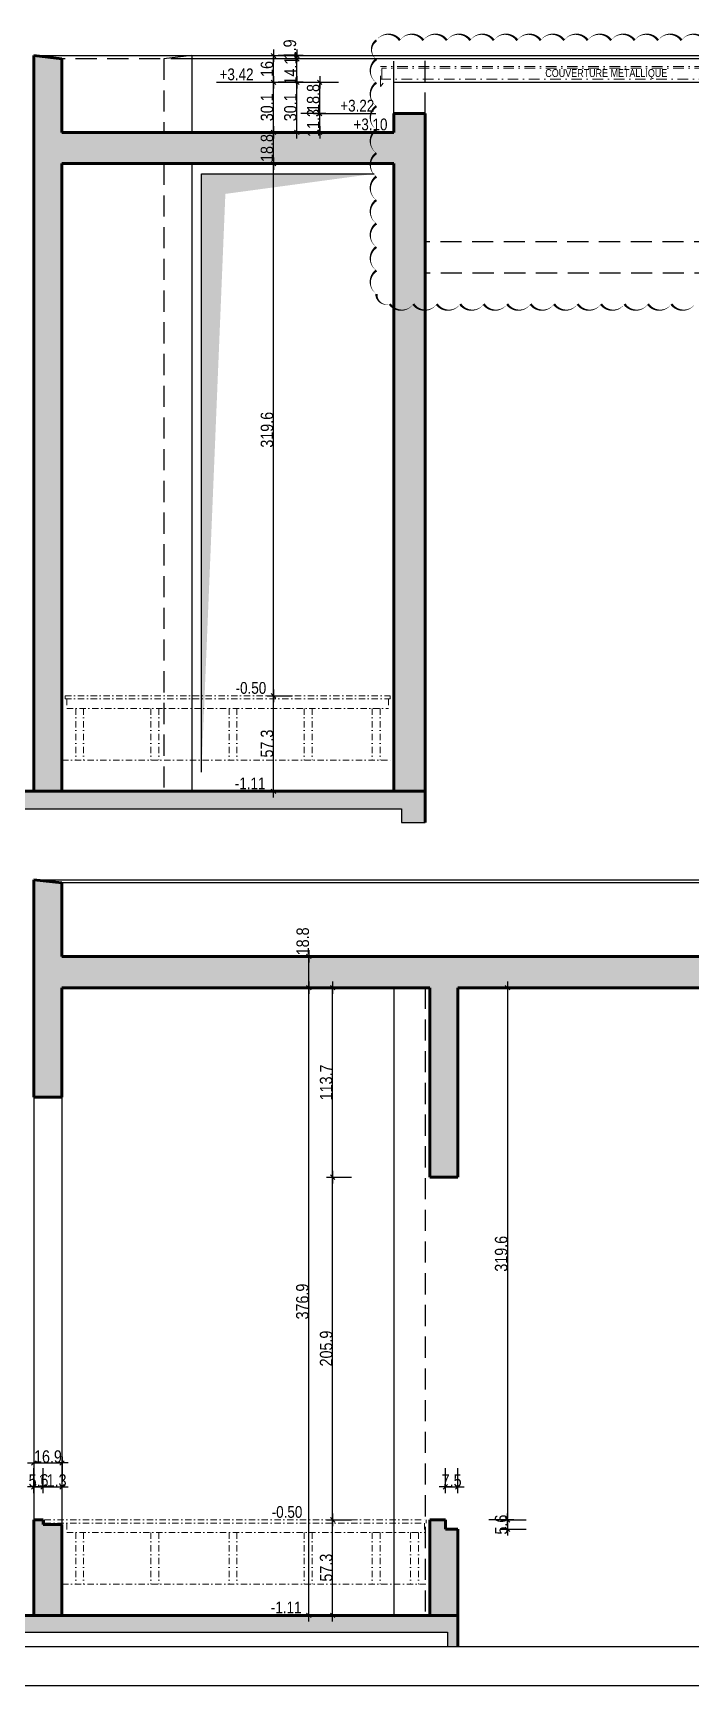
# Model space of a CAD drawing. Header units: millimetres. Extents: x 27344 to 33753, y -41751 to -37578.
# Drawn here: x 28507 to 29297, y -41751 to -39766 of the extents above; entities that cross this region are included whole.
import ezdxf

# ---------------------------------------------------------------- set-up
doc = ezdxf.new("R2010")
doc.units = ezdxf.units.MM
doc.linetypes.add('CACHEX2', pattern=[19.05, 12.7, -6.35])
doc.linetypes.add('TIRETPTX2', pattern=[50.8, 25.4, -12.7, 0, -12.7])
for name, color, linetype in [('01-Cad  2', 1, 'Continuous'), ('01_cote_gen', 4, 'Continuous'), ('01_linteaux', 2, 'Continuous'), ('01_murs_sup', 2, 'CACHEX2'), ('01_poch_BN', 9, 'Continuous'), ('01_texte', 230, 'Continuous'), ('AA_COTES', 2, 'Continuous')]:
    doc.layers.add(name, color=color, linetype=linetype)
doc.layers.add('01_murs_coup', color=5, linetype='Continuous', lineweight=60)
doc.layers.add('01_tram_axes', color=2, linetype='TIRETPTX2', lineweight=9)
doc.styles.add('ARIAL NA', font='ARIALN.TTF')
doc.styles.add('STYLE2', font='ARIALN.TTF')
doc.dimstyles.new('JB25', dxfattribs={"dimscale": 0.1, "dimtxt": 150, "dimasz": 15, "dimexe": 0.1, "dimexo": 0.1, "dimgap": 0.09, "dimtad": 1, "dimdec": 1, "dimlfac": 0.5, "dimdsep": 46, "dimtxsty": 'STYLE2', "dimblk1": 'BOND_G', "dimblk2": 'BOND_D', "dimsah": 1, "dimcen": 1.5, "dimdle": 0.01, "dimse1": 1, "dimse2": 1, "dimclrd": 4, "dimclre": 2, "dimclrt": 6, "dimazin": 2, "dimtfac": 2.333333, "dimtdec": 1, "dimtix": 1, "dimtmove": 2, "dimatfit": 3, "dimldrblk": 'BOND_G', "dimfxl": 1, "dimtolj": 1, "dimtzin": 0, "dimarcsym": 0})

# ---------------------------------------------------------------- blocks, each defined once
blk = doc.blocks.new('BOND_G')
at = {"layer": 'AA_COTES', "color": 0}
for p, q in [((0, -5), (0, 15)), ((5, 0), (-5, 0)), ((1.8, 1.8), (-1.8, -1.8))]:
    blk.add_line(p, q, dxfattribs=at)
blk = doc.blocks.new('BOND_D')
at = {"layer": 'AA_COTES', "color": 0}
for p, q in [((5, 0), (-5, 0)), ((-1.8, -1.8), (1.8, 1.8)), ((0, 5), (0, -15))]:
    blk.add_line(p, q, dxfattribs=at)
blk = doc.blocks.new('*D3561')
at = {"layer": '01_poch_BN', "color": 4, "lineweight": -2, "ltscale": 0.1, "transparency": 16777216}
for p, q in [((28506.1, -41512.1), (28504.6, -41512.1)), ((28507.6, -41512.1), (28518.8, -41512.1)), ((28520.3, -41512.1), (28521.8, -41512.1))]:
    blk.add_line(p, q, dxfattribs=at)
at = {"layer": 'Defpoints', "color": 0, "ltscale": 0.1, "transparency": 16777216}
for p in [(28518.8, -41512.1), (28507.6, -41525.5), (28518.8, -41525.5)]:
    blk.add_point(p, dxfattribs=at)
at = {"layer": '01_poch_BN', "color": 4, "lineweight": -2, "ltscale": 0.1, "transparency": 16777216, "xscale": 1.5, "yscale": 1.5, "zscale": 1.5}
blk.add_blockref('BOND_G', (28507.6, -41512.1), dxfattribs=at)
at = {"layer": '01_poch_BN', "color": 4, "lineweight": -2, "ltscale": 0.1, "transparency": 16777216, "xscale": 1.5, "yscale": 1.5, "zscale": 1.5, "rotation": 180}
blk.add_blockref('BOND_D', (28518.8, -41512.1), dxfattribs=at)
at = {"layer": '01_poch_BN', "color": 6, "ltscale": 0.1, "transparency": 16777216, "insert": (28513.2, -41504.5), "char_height": 15, "attachment_point": 5, "style": 'STYLE2'}
blk.add_mtext('\\A1;5.6', dxfattribs=at)
blk = doc.blocks.new('*D3562')
at = {"layer": '01_poch_BN', "color": 4, "lineweight": -2, "ltscale": 0.1, "transparency": 16777216}
for p, q in [((28517.3, -41512.1), (28515.8, -41512.1)), ((28518.8, -41512.1), (28541.4, -41512.1)), ((28542.9, -41512.1), (28544.4, -41512.1))]:
    blk.add_line(p, q, dxfattribs=at)
at = {"layer": 'Defpoints', "color": 0, "ltscale": 0.1, "transparency": 16777216}
for p in [(28541.4, -41512.1), (28518.8, -41525.5), (28541.4, -41525.5)]:
    blk.add_point(p, dxfattribs=at)
at = {"layer": '01_poch_BN', "color": 4, "lineweight": -2, "ltscale": 0.1, "transparency": 16777216, "xscale": 1.5, "yscale": 1.5, "zscale": 1.5}
blk.add_blockref('BOND_G', (28518.8, -41512.1), dxfattribs=at)
at = {"layer": '01_poch_BN', "color": 4, "lineweight": -2, "ltscale": 0.1, "transparency": 16777216, "xscale": 1.5, "yscale": 1.5, "zscale": 1.5, "rotation": 180}
blk.add_blockref('BOND_D', (28541.4, -41512.1), dxfattribs=at)
at = {"layer": '01_poch_BN', "color": 6, "ltscale": 0.1, "transparency": 16777216, "insert": (28530.1, -41504.5), "char_height": 15, "attachment_point": 5, "style": 'STYLE2'}
blk.add_mtext('\\A1;11.3', dxfattribs=at)
blk = doc.blocks.new('*D3563')
at = {"layer": '01_poch_BN', "color": 4, "lineweight": -2, "ltscale": 0.1, "transparency": 16777216}
blk.add_line((28509.1, -41483.4), (28539.9, -41483.4), dxfattribs=at)
at = {"layer": 'Defpoints', "color": 0, "ltscale": 0.1, "transparency": 16777216}
for p in [(28541.4, -41483.4), (28507.6, -41523.9), (28541.4, -41523.9)]:
    blk.add_point(p, dxfattribs=at)
at = {"layer": '01_poch_BN', "color": 4, "lineweight": -2, "ltscale": 0.1, "transparency": 16777216, "xscale": 1.5, "yscale": 1.5, "zscale": 1.5, "rotation": 180}
blk.add_blockref('BOND_G', (28507.6, -41483.4), dxfattribs=at)
at = {"layer": '01_poch_BN', "color": 4, "lineweight": -2, "ltscale": 0.1, "transparency": 16777216, "xscale": 1.5, "yscale": 1.5, "zscale": 1.5}
blk.add_blockref('BOND_D', (28541.4, -41483.4), dxfattribs=at)
at = {"layer": '01_poch_BN', "color": 6, "ltscale": 0.1, "transparency": 16777216, "insert": (28524.5, -41475.8), "char_height": 15, "attachment_point": 5, "style": 'STYLE2'}
blk.add_mtext('\\A1;16.9', dxfattribs=at)
blk = doc.blocks.new('*D3640')
at = {"layer": '01_cote_gen', "color": 4, "lineweight": -2, "ltscale": 0.1, "transparency": 16777216}
blk.add_line((28866.5, -41664.9), (28866.5, -41553.2), dxfattribs=at)
at = {"layer": 'Defpoints', "color": 0, "ltscale": 0.1, "transparency": 16777216}
for p in [(28866.5, -41551.7), (29002, -41551.7), (28882.9, -41666.4)]:
    blk.add_point(p, dxfattribs=at)
at = {"layer": '01_cote_gen', "color": 4, "lineweight": -2, "ltscale": 0.1, "transparency": 16777216, "xscale": 1.5, "yscale": 1.5, "zscale": 1.5}
for name, p, rotation in [('BOND_D', (28866.5, -41551.7), 90), ('BOND_G', (28866.5, -41666.4), 270)]:
    blk.add_blockref(name, p, dxfattribs=dict(at, rotation=rotation))
at = {"layer": '01_cote_gen', "color": 6, "ltscale": 0.1, "transparency": 16777216, "insert": (28858.8, -41609.1), "char_height": 15, "attachment_point": 5, "rotation": 90, "style": 'STYLE2'}
blk.add_mtext('\\A1;57.3', dxfattribs=at)
blk = doc.blocks.new('*D3641')
at = {"layer": '01_cote_gen', "color": 4, "lineweight": -2, "ltscale": 0.1, "transparency": 16777216}
blk.add_line((28866.5, -41550.2), (28866.5, -41141.5), dxfattribs=at)
at = {"layer": 'Defpoints', "color": 0, "ltscale": 0.1, "transparency": 16777216}
for p in [(28866.5, -41140), (29017, -41140), (28887.7, -41551.7)]:
    blk.add_point(p, dxfattribs=at)
at = {"layer": '01_cote_gen', "color": 4, "lineweight": -2, "ltscale": 0.1, "transparency": 16777216, "xscale": 1.5, "yscale": 1.5, "zscale": 1.5}
for name, p, rotation in [('BOND_D', (28866.5, -41140), 90), ('BOND_G', (28866.5, -41551.7), 270)]:
    blk.add_blockref(name, p, dxfattribs=dict(at, rotation=rotation))
at = {"layer": '01_cote_gen', "color": 6, "ltscale": 0.1, "transparency": 16777216, "insert": (28858.8, -41345.9), "char_height": 15, "attachment_point": 5, "rotation": 90, "style": 'STYLE2'}
blk.add_mtext('\\A1;205.9', dxfattribs=at)
blk = doc.blocks.new('*D3642')
at = {"layer": '01_cote_gen', "color": 4, "lineweight": -2, "ltscale": 0.1, "transparency": 16777216}
blk.add_line((28866.5, -41138.5), (28866.5, -40914), dxfattribs=at)
at = {"layer": 'Defpoints', "color": 0, "ltscale": 0.1, "transparency": 16777216}
for p in [(28866.5, -40912.5), (28887.7, -40912.5), (28887.7, -41140)]:
    blk.add_point(p, dxfattribs=at)
at = {"layer": '01_cote_gen', "color": 4, "lineweight": -2, "ltscale": 0.1, "transparency": 16777216, "xscale": 1.5, "yscale": 1.5, "zscale": 1.5}
for name, p, rotation in [('BOND_D', (28866.5, -40912.5), 90), ('BOND_G', (28866.5, -41140), 270)]:
    blk.add_blockref(name, p, dxfattribs=dict(at, rotation=rotation))
at = {"layer": '01_cote_gen', "color": 6, "ltscale": 0.1, "transparency": 16777216, "insert": (28858.8, -41026.3), "char_height": 15, "attachment_point": 5, "rotation": 90, "style": 'STYLE2'}
blk.add_mtext('\\A1;113.7', dxfattribs=at)
blk = doc.blocks.new('*D3643')
at = {"layer": '01_cote_gen', "color": 4, "lineweight": -2, "ltscale": 0.1, "transparency": 16777216}
blk.add_line((28837.9, -41664.9), (28837.9, -40914), dxfattribs=at)
at = {"layer": 'Defpoints', "color": 0, "ltscale": 0.1, "transparency": 16777216}
for p in [(28835.1, -40912.5), (28837.9, -40912.5), (28835.1, -41666.4)]:
    blk.add_point(p, dxfattribs=at)
at = {"layer": '01_cote_gen', "color": 4, "lineweight": -2, "ltscale": 0.1, "transparency": 16777216, "xscale": 1.5, "yscale": 1.5, "zscale": 1.5}
for name, p, rotation in [('BOND_D', (28837.9, -40912.5), 90), ('BOND_G', (28837.9, -41666.4), 270)]:
    blk.add_blockref(name, p, dxfattribs=dict(at, rotation=rotation))
at = {"layer": '01_cote_gen', "color": 6, "ltscale": 0.1, "transparency": 16777216, "insert": (28830.2, -41289.5), "char_height": 15, "attachment_point": 5, "rotation": 90, "style": 'STYLE2'}
blk.add_mtext('\\A1;376.9', dxfattribs=at)
blk = doc.blocks.new('*D3644')
at = {"layer": '01_cote_gen', "color": 4, "lineweight": -2, "ltscale": 0.1, "transparency": 16777216}
blk.add_line((28837.9, -40911), (28837.9, -40876.4), dxfattribs=at)
at = {"layer": 'Defpoints', "color": 0, "ltscale": 0.1, "transparency": 16777216}
for p in [(28837.9, -40874.9), (28911.5, -40874.9), (28911.5, -40912.5)]:
    blk.add_point(p, dxfattribs=at)
at = {"layer": '01_cote_gen', "color": 4, "lineweight": -2, "ltscale": 0.1, "transparency": 16777216, "xscale": 1.5, "yscale": 1.5, "zscale": 1.5}
for name, p, rotation in [('BOND_D', (28837.9, -40874.9), 90), ('BOND_G', (28837.9, -40912.5), 270)]:
    blk.add_blockref(name, p, dxfattribs=dict(at, rotation=rotation))
at = {"layer": '01_cote_gen', "color": 6, "ltscale": 0.1, "transparency": 16777216, "insert": (28830.7, -40856.9), "char_height": 15, "attachment_point": 5, "rotation": 90, "style": 'STYLE2'}
blk.add_mtext('\\A1;18.8', dxfattribs=at)
blk = doc.blocks.new('*D3645')
at = {"layer": '01_cote_gen', "color": 4, "lineweight": -2, "ltscale": 0.1, "transparency": 16777216}
for p, q in [((29076.7, -41550.2), (29076.7, -41548.7)), ((29076.7, -41551.7), (29076.7, -41563)), ((29076.7, -41564.5), (29076.7, -41566))]:
    blk.add_line(p, q, dxfattribs=at)
at = {"layer": 'Defpoints', "color": 0, "ltscale": 0.1, "transparency": 16777216}
for p in [(29002, -41551.7), (29009.5, -41563), (29076.7, -41563)]:
    blk.add_point(p, dxfattribs=at)
at = {"layer": '01_cote_gen', "color": 4, "lineweight": -2, "ltscale": 0.1, "transparency": 16777216, "xscale": 1.5, "yscale": 1.5, "zscale": 1.5}
for name, p, rotation in [('BOND_G', (29076.7, -41551.7), 270), ('BOND_D', (29076.7, -41563), 90)]:
    blk.add_blockref(name, p, dxfattribs=dict(at, rotation=rotation))
at = {"layer": '01_cote_gen', "color": 6, "ltscale": 0.1, "transparency": 16777216, "insert": (29069.1, -41557.4), "char_height": 15, "attachment_point": 5, "rotation": 90, "style": 'STYLE2'}
blk.add_mtext('\\A1;5.6', dxfattribs=at)
blk = doc.blocks.new('*D3646')
at = {"layer": '01_cote_gen', "color": 4, "lineweight": -2, "ltscale": 0.1, "transparency": 16777216}
for p, q in [((29000.5, -41512.1), (28999, -41512.1)), ((29002, -41512.1), (29017, -41512.1)), ((29018.5, -41512.1), (29020, -41512.1))]:
    blk.add_line(p, q, dxfattribs=at)
at = {"layer": 'Defpoints', "color": 0, "ltscale": 0.1, "transparency": 16777216}
for p in [(29017, -41512.1), (29002, -41551.7), (29017, -41563)]:
    blk.add_point(p, dxfattribs=at)
at = {"layer": '01_cote_gen', "color": 4, "lineweight": -2, "ltscale": 0.1, "transparency": 16777216, "xscale": 1.5, "yscale": 1.5, "zscale": 1.5}
blk.add_blockref('BOND_G', (29002, -41512.1), dxfattribs=at)
at = {"layer": '01_cote_gen', "color": 4, "lineweight": -2, "ltscale": 0.1, "transparency": 16777216, "xscale": 1.5, "yscale": 1.5, "zscale": 1.5, "rotation": 180}
blk.add_blockref('BOND_D', (29017, -41512.1), dxfattribs=at)
at = {"layer": '01_cote_gen', "color": 6, "ltscale": 0.1, "transparency": 16777216, "insert": (29009.5, -41504.5), "char_height": 15, "attachment_point": 5, "style": 'STYLE2'}
blk.add_mtext('\\A1;7.5', dxfattribs=at)
blk = doc.blocks.new('*D3647')
at = {"layer": '01_cote_gen', "color": 4, "lineweight": -2, "ltscale": 0.1, "transparency": 16777216}
blk.add_line((29076.7, -40914), (29076.7, -41550.2), dxfattribs=at)
at = {"layer": 'Defpoints', "color": 0, "ltscale": 0.1, "transparency": 16777216}
for p in [(29051.7, -40912.5), (29055.6, -41551.7), (29076.7, -41551.7)]:
    blk.add_point(p, dxfattribs=at)
at = {"layer": '01_cote_gen', "color": 4, "lineweight": -2, "ltscale": 0.1, "transparency": 16777216, "xscale": 1.5, "yscale": 1.5, "zscale": 1.5}
for name, p, rotation in [('BOND_G', (29076.7, -40912.5), 90), ('BOND_D', (29076.7, -41551.7), 270)]:
    blk.add_blockref(name, p, dxfattribs=dict(at, rotation=rotation))
at = {"layer": '01_cote_gen', "color": 6, "ltscale": 0.1, "transparency": 16777216, "insert": (29069.1, -41232.1), "char_height": 15, "attachment_point": 5, "rotation": 90, "style": 'STYLE2'}
blk.add_mtext('\\A1;319.6', dxfattribs=at)
blk = doc.blocks.new('*D3652')
at = {"layer": '01_cote_gen', "color": 4, "lineweight": -2, "ltscale": 0.1, "transparency": 16777216}
blk.add_line((28362.8, -40675.1), (28362.8, -39794.5), dxfattribs=at)
at = {"layer": 'Defpoints', "color": 0, "ltscale": 0.1, "transparency": 16777216}
for p in [(28362.8, -39793), (28411.9, -39793), (28507.6, -40676.6)]:
    blk.add_point(p, dxfattribs=at)
at = {"layer": '01_cote_gen', "color": 4, "lineweight": -2, "ltscale": 0.1, "transparency": 16777216, "xscale": 1.5, "yscale": 1.5, "zscale": 1.5}
for name, p, rotation in [('BOND_D', (28362.8, -39793), 90), ('BOND_G', (28362.8, -40676.6), 270)]:
    blk.add_blockref(name, p, dxfattribs=dict(at, rotation=rotation))
at = {"layer": '01_cote_gen', "color": 6, "ltscale": 0.1, "transparency": 16777216, "insert": (28355.2, -40234.8), "char_height": 15, "attachment_point": 5, "rotation": 90, "style": 'STYLE2'}
blk.add_mtext('\\A1;441.8', dxfattribs=at)
blk = doc.blocks.new('*D3526')
at = {"layer": '01_cote_gen', "color": 4, "lineweight": -2, "ltscale": 0.1, "transparency": 16777216}
blk.add_line((28795.4, -40675.1), (28795.4, -40563.5), dxfattribs=at)
at = {"layer": 'Defpoints', "color": 0, "ltscale": 0.1, "transparency": 16777216}
for p in [(28795.4, -40562), (28966.8, -40562), (28811.7, -40676.6)]:
    blk.add_point(p, dxfattribs=at)
at = {"layer": '01_cote_gen', "color": 4, "lineweight": -2, "ltscale": 0.1, "transparency": 16777216, "xscale": 1.5, "yscale": 1.5, "zscale": 1.5}
for name, p, rotation in [('BOND_D', (28795.4, -40562), 90), ('BOND_G', (28795.4, -40676.6), 270)]:
    blk.add_blockref(name, p, dxfattribs=dict(at, rotation=rotation))
at = {"layer": '01_cote_gen', "color": 6, "ltscale": 0.1, "transparency": 16777216, "insert": (28787.7, -40619.3), "char_height": 15, "attachment_point": 5, "rotation": 90, "style": 'STYLE2'}
blk.add_mtext('\\A1;57.3', dxfattribs=at)
blk = doc.blocks.new('*D3654')
at = {"layer": '01_cote_gen', "color": 4, "lineweight": -2, "ltscale": 0.1, "transparency": 16777216}
blk.add_line((28419.1, -39883.7), (28419.1, -39794.5), dxfattribs=at)
at = {"layer": 'Defpoints', "color": 0, "ltscale": 0.1, "transparency": 16777216}
for p in [(28419.1, -39793), (28507.6, -39793), (28541.4, -39885.2)]:
    blk.add_point(p, dxfattribs=at)
at = {"layer": '01_cote_gen', "color": 4, "lineweight": -2, "ltscale": 0.1, "transparency": 16777216, "xscale": 1.5, "yscale": 1.5, "zscale": 1.5}
for name, p, rotation in [('BOND_D', (28419.1, -39793), 90), ('BOND_G', (28419.1, -39885.2), 270)]:
    blk.add_blockref(name, p, dxfattribs=dict(at, rotation=rotation))
at = {"layer": '01_cote_gen', "color": 6, "ltscale": 0.1, "transparency": 16777216, "insert": (28411.5, -39839.1), "char_height": 15, "attachment_point": 5, "rotation": 90, "style": 'STYLE2'}
blk.add_mtext('\\A1;46.1', dxfattribs=at)
blk = doc.blocks.new('*D3533')
at = {"layer": '01_cote_gen', "color": 4, "lineweight": -2, "ltscale": 0.1, "transparency": 16777216}
blk.add_line((28795.4, -40560.5), (28795.4, -39924.3), dxfattribs=at)
at = {"layer": 'Defpoints', "color": 0, "ltscale": 0.1, "transparency": 16777216}
for p in [(28795.4, -39922.8), (28841.2, -39922.8), (28841.2, -40562)]:
    blk.add_point(p, dxfattribs=at)
at = {"layer": '01_cote_gen', "color": 4, "lineweight": -2, "ltscale": 0.1, "transparency": 16777216, "xscale": 1.5, "yscale": 1.5, "zscale": 1.5}
for name, p, rotation in [('BOND_D', (28795.4, -39922.8), 90), ('BOND_G', (28795.4, -40562), 270)]:
    blk.add_blockref(name, p, dxfattribs=dict(at, rotation=rotation))
at = {"layer": '01_cote_gen', "color": 6, "ltscale": 0.1, "transparency": 16777216, "insert": (28787.7, -40242.4), "char_height": 15, "attachment_point": 5, "rotation": 90, "style": 'STYLE2'}
blk.add_mtext('\\A1;319.6', dxfattribs=at)
blk = doc.blocks.new('*D3534')
at = {"layer": '01_cote_gen', "color": 4, "lineweight": -2, "ltscale": 0.1, "transparency": 16777216}
blk.add_line((28795.4, -39921.3), (28795.4, -39886.7), dxfattribs=at)
at = {"layer": 'Defpoints', "color": 0, "ltscale": 0.1, "transparency": 16777216}
for p in [(28795.4, -39885.2), (28852.9, -39885.2), (28852.9, -39922.8)]:
    blk.add_point(p, dxfattribs=at)
at = {"layer": '01_cote_gen', "color": 4, "lineweight": -2, "ltscale": 0.1, "transparency": 16777216, "xscale": 1.5, "yscale": 1.5, "zscale": 1.5}
for name, p, rotation in [('BOND_D', (28795.4, -39885.2), 90), ('BOND_G', (28795.4, -39922.8), 270)]:
    blk.add_blockref(name, p, dxfattribs=dict(at, rotation=rotation))
at = {"layer": '01_cote_gen', "color": 6, "ltscale": 0.1, "transparency": 16777216, "insert": (28787.7, -39904), "char_height": 15, "attachment_point": 5, "rotation": 90, "style": 'STYLE2'}
blk.add_mtext('\\A1;18.8', dxfattribs=at)
blk = doc.blocks.new('*D3665')
at = {"layer": '01_cote_gen', "color": 4, "lineweight": -2, "ltscale": 0.1, "transparency": 16777216}
blk.add_line((28380.8, -41550.2), (28380.8, -41045.6), dxfattribs=at)
at = {"layer": 'Defpoints', "color": 0, "ltscale": 0.1, "transparency": 16777216}
for p in [(28380.8, -41044.1), (28541.4, -41044.1), (28541.4, -41551.7)]:
    blk.add_point(p, dxfattribs=at)
at = {"layer": '01_cote_gen', "color": 4, "lineweight": -2, "ltscale": 0.1, "transparency": 16777216, "xscale": 1.5, "yscale": 1.5, "zscale": 1.5}
for name, p, rotation in [('BOND_D', (28380.8, -41044.1), 90), ('BOND_G', (28380.8, -41551.7), 270)]:
    blk.add_blockref(name, p, dxfattribs=dict(at, rotation=rotation))
at = {"layer": '01_cote_gen', "color": 6, "ltscale": 0.1, "transparency": 16777216, "insert": (28373.1, -41297.9), "char_height": 15, "attachment_point": 5, "rotation": 90, "style": 'STYLE2'}
blk.add_mtext('\\A1;253.8', dxfattribs=at)
blk = doc.blocks.new('*D3569')
at = {"layer": '01_cote_gen', "color": 4, "lineweight": -2, "ltscale": 0.1, "transparency": 16777216}
blk.add_line((28795.4, -39883.7), (28795.4, -39826.5), dxfattribs=at)
at = {"layer": 'Defpoints', "color": 0, "ltscale": 0.1, "transparency": 16777216}
for p in [(28795.4, -39825), (28942.4, -39825), (28830.6, -39885.2)]:
    blk.add_point(p, dxfattribs=at)
at = {"layer": '01_cote_gen', "color": 4, "lineweight": -2, "ltscale": 0.1, "transparency": 16777216, "xscale": 1.5, "yscale": 1.5, "zscale": 1.5}
for name, p, rotation in [('BOND_D', (28795.4, -39825), 90), ('BOND_G', (28795.4, -39885.2), 270)]:
    blk.add_blockref(name, p, dxfattribs=dict(at, rotation=rotation))
at = {"layer": '01_cote_gen', "color": 6, "ltscale": 0.1, "transparency": 16777216, "insert": (28787.7, -39855.1), "char_height": 15, "attachment_point": 5, "rotation": 90, "style": 'STYLE2'}
blk.add_mtext('\\A1;30.1', dxfattribs=at)
blk = doc.blocks.new('*D3570')
at = {"layer": '01_cote_gen', "color": 4, "lineweight": -2, "ltscale": 0.1, "transparency": 16777216}
blk.add_line((28795.4, -39823.5), (28795.4, -39794.5), dxfattribs=at)
at = {"layer": 'Defpoints', "color": 0, "ltscale": 0.1, "transparency": 16777216}
for p in [(28795.4, -39793), (28802.4, -39793), (28802.4, -39825)]:
    blk.add_point(p, dxfattribs=at)
at = {"layer": '01_cote_gen', "color": 4, "lineweight": -2, "ltscale": 0.1, "transparency": 16777216, "xscale": 1.5, "yscale": 1.5, "zscale": 1.5}
for name, p, rotation in [('BOND_D', (28795.4, -39793), 90), ('BOND_G', (28795.4, -39825), 270)]:
    blk.add_blockref(name, p, dxfattribs=dict(at, rotation=rotation))
at = {"layer": '01_cote_gen', "color": 6, "ltscale": 0.1, "transparency": 16777216, "insert": (28787.7, -39809), "char_height": 15, "attachment_point": 5, "rotation": 90, "style": 'STYLE2'}
blk.add_mtext('\\A1;16', dxfattribs=at)
blk = doc.blocks.new('*D3571')
at = {"layer": '01_cote_gen', "color": 4, "lineweight": -2, "ltscale": 0.1, "transparency": 16777216}
for p, q in [((28823.5, -39795.3), (28823.5, -39793.8)), ((28823.5, -39825), (28823.5, -39796.8)), ((28823.5, -39826.5), (28823.5, -39828))]:
    blk.add_line(p, q, dxfattribs=at)
at = {"layer": 'Defpoints', "color": 0, "ltscale": 0.1, "transparency": 16777216}
for p in [(28823.5, -39796.8), (28827.4, -39796.8), (28830.5, -39825)]:
    blk.add_point(p, dxfattribs=at)
at = {"layer": '01_cote_gen', "color": 4, "lineweight": -2, "ltscale": 0.1, "transparency": 16777216, "xscale": 1.5, "yscale": 1.5, "zscale": 1.5}
for name, p, rotation in [('BOND_D', (28823.5, -39796.8), 270), ('BOND_G', (28823.5, -39825), 90)]:
    blk.add_blockref(name, p, dxfattribs=dict(at, rotation=rotation))
at = {"layer": '01_cote_gen', "color": 6, "ltscale": 0.1, "transparency": 16777216, "insert": (28816, -39810.9), "char_height": 15, "attachment_point": 5, "rotation": 90, "style": 'STYLE2'}
blk.add_mtext('\\A1;14.1', dxfattribs=at)
blk = doc.blocks.new('*D3572')
at = {"layer": '01_cote_gen', "color": 4, "lineweight": -2, "ltscale": 0.1, "transparency": 16777216}
blk.add_line((28823.5, -39794.5), (28823.5, -39795.3), dxfattribs=at)
at = {"layer": 'Defpoints', "color": 0, "ltscale": 0.1, "transparency": 16777216}
for p in [(28823.5, -39796.8), (28832.2, -39793), (28832.2, -39796.8)]:
    blk.add_point(p, dxfattribs=at)
at = {"layer": '01_cote_gen', "color": 4, "lineweight": -2, "ltscale": 0.1, "transparency": 16777216, "xscale": 1.5, "yscale": 1.5, "zscale": 1.5}
for name, p, rotation in [('BOND_G', (28823.5, -39793), 90), ('BOND_D', (28823.5, -39796.8), 270)]:
    blk.add_blockref(name, p, dxfattribs=dict(at, rotation=rotation))
at = {"layer": '01_cote_gen', "color": 6, "ltscale": 0.1, "transparency": 16777216, "insert": (28815.2, -39785.5), "char_height": 15, "attachment_point": 5, "rotation": 90, "style": 'STYLE2'}
blk.add_mtext('\\A1;1.9', dxfattribs=at)
blk = doc.blocks.new('*D3597')
at = {"layer": '01_cote_gen', "color": 4, "lineweight": -2, "ltscale": 0.1, "transparency": 16777216}
for p, q in [((28851, -39861.1), (28851, -39859.6)), ((28851, -39885.2), (28851, -39862.6)), ((28851, -39886.7), (28851, -39888.2))]:
    blk.add_line(p, q, dxfattribs=at)
at = {"layer": 'Defpoints', "color": 0, "ltscale": 0.1, "transparency": 16777216}
for p in [(28851, -39862.6), (28936.9, -39862.6), (28936.9, -39885.2)]:
    blk.add_point(p, dxfattribs=at)
at = {"layer": '01_cote_gen', "color": 4, "lineweight": -2, "ltscale": 0.1, "transparency": 16777216, "xscale": 1.5, "yscale": 1.5, "zscale": 1.5}
for name, p, rotation in [('BOND_D', (28851, -39862.6), 270), ('BOND_G', (28851, -39885.2), 90)]:
    blk.add_blockref(name, p, dxfattribs=dict(at, rotation=rotation))
at = {"layer": '01_cote_gen', "color": 6, "ltscale": 0.1, "transparency": 16777216, "insert": (28843.3, -39873.9), "char_height": 15, "attachment_point": 5, "rotation": 90, "style": 'STYLE2'}
blk.add_mtext('\\A1;11.3', dxfattribs=at)
blk = doc.blocks.new('*D3598')
at = {"layer": '01_cote_gen', "color": 4, "lineweight": -2, "ltscale": 0.1, "transparency": 16777216}
blk.add_line((28851, -39861.1), (28851, -39826.5), dxfattribs=at)
at = {"layer": 'Defpoints', "color": 0, "ltscale": 0.1, "transparency": 16777216}
for p in [(28844.6, -39825), (28851, -39825), (28858.1, -39862.6)]:
    blk.add_point(p, dxfattribs=at)
at = {"layer": '01_cote_gen', "color": 4, "lineweight": -2, "ltscale": 0.1, "transparency": 16777216, "xscale": 1.5, "yscale": 1.5, "zscale": 1.5}
for name, p, rotation in [('BOND_D', (28851, -39825), 90), ('BOND_G', (28851, -39862.6), 270)]:
    blk.add_blockref(name, p, dxfattribs=dict(at, rotation=rotation))
at = {"layer": '01_cote_gen', "color": 6, "ltscale": 0.1, "transparency": 16777216, "insert": (28843.3, -39843.8), "char_height": 15, "attachment_point": 5, "rotation": 90, "style": 'STYLE2'}
blk.add_mtext('\\A1;18.8', dxfattribs=at)
blk = doc.blocks.new('*D3762')
at = {"layer": '01_cote_gen', "color": 4, "lineweight": -2, "ltscale": 0.1, "transparency": 16777216}
blk.add_line((28823.5, -39883.7), (28823.5, -39826.5), dxfattribs=at)
at = {"layer": 'Defpoints', "color": 0, "ltscale": 0.1, "transparency": 16777216}
for p in [(28823.5, -39825), (28830.5, -39825), (28823.9, -39885.2)]:
    blk.add_point(p, dxfattribs=at)
at = {"layer": '01_cote_gen', "color": 4, "lineweight": -2, "ltscale": 0.1, "transparency": 16777216, "xscale": 1.5, "yscale": 1.5, "zscale": 1.5}
for name, p, rotation in [('BOND_D', (28823.5, -39825), 90), ('BOND_G', (28823.5, -39885.2), 270)]:
    blk.add_blockref(name, p, dxfattribs=dict(at, rotation=rotation))
at = {"layer": '01_cote_gen', "color": 6, "ltscale": 0.1, "transparency": 16777216, "insert": (28815.8, -39855.1), "char_height": 15, "attachment_point": 5, "rotation": 90, "style": 'STYLE2'}
blk.add_mtext('\\A1;30.1', dxfattribs=at)

msp = doc.modelspace()

# ---------------------------------------------------------------- hatches: boundary and pattern name
at = {"layer": '01_poch_BN', "ltscale": 0.1}
h = msp.add_hatch(color=256, dxfattribs=at)
h.dxf.hatch_style = 1
h.paths.add_polyline_path([(28977.62, -40676.63), (27505.58, -40676.63), (27505.58, -40714.1), (27537.73, -40714.1), (27537.73, -40697.49), (28949.37, -40697.49), (28949.37, -40714.03), (28977.62, -40714.03)])
h.paths.add_polyline_path([(27535.66, -40413.43), (27505.58, -40409.67), (27505.58, -40676.63), (27535.66, -40676.63)])
h.paths.add_polyline_path([(30107.5, -39984.79), (30077.42, -39988.55), (30077.42, -40016.75), (29402.43, -40016.75), (29402.43, -39975.39), (29364.83, -39975.39), (29364.83, -40054.35), (29400.55, -40054.35), (29438.15, -40054.48), (29438.15, -40054.35), (30077.42, -40054.35), (30077.42, -40763.92), (30107.5, -40763.92), (30107.5, -40676.63), (30107.5, -40614.59)])
h.paths.add_polyline_path([(29438.15, -40054.48), (29400.55, -40054.48), (29400.55, -40740.55), (29438.15, -40740.55)], flags=17)
h.paths.add_polyline_path([(29438.15, -40740.55), (29400.55, -40740.55), (29400.55, -40763.92), (29438.15, -40763.92)], flags=17)
h.paths.add_polyline_path([(28977.62, -39862.59), (28940.02, -39862.59), (28940.02, -39885.15), (28541.39, -39885.15), (28541.39, -39796.79), (28507.55, -39793.03), (28507.55, -40676.63), (28541.39, -40676.63), (28541.39, -39922.75), (28940.02, -39922.75), (28940.02, -40676.63), (28977.62, -40676.63)])
h = msp.add_hatch(color=256, dxfattribs=at)
h.dxf.hatch_style = 1
h.paths.add_polyline_path([(29402.43, -40782.8), (29364.83, -40786.56), (29364.83, -40874.92), (28541.39, -40874.92), (28541.39, -40786.56), (28507.55, -40782.8), (28507.55, -41044.12), (28541.39, -41044.12), (28541.39, -40912.52), (28983.19, -40912.52), (28983.19, -41140), (29017.03, -41140), (29017.03, -40912.52), (29364.83, -40912.52), (29364.83, -41044.12), (29402.43, -41044.12)])
h.paths.add_polyline_path([(29402.43, -41044.12), (29364.83, -41044.12), (29364.83, -41666.4), (29402.43, -41666.4)])
h.paths.add_polyline_path([(30107.5, -41666.4), (29364.83, -41666.4), (29364.83, -41703.87), (29390.39, -41703.87), (29390.39, -41685.52), (30087.3, -41685.52), (30087.3, -41703.17), (30107.5, -41703.17)])
h.paths.add_polyline_path([(30107.5, -41608.12), (30103.74, -41604.36), (30081.18, -41604.36), (30077.42, -41608.12), (30077.42, -41666.4), (30107.5, -41666.4)])
h.paths.add_polyline_path([(30141.34, -41608.12), (30137.58, -41604.36), (30115.02, -41604.36), (30111.26, -41608.12), (30111.26, -41666.4), (30141.34, -41666.4)])
h.paths.add_polyline_path([(30282.98, -41666.4), (30111.26, -41666.4), (30111.26, -41703.87), (30124.4, -41703.87), (30124.4, -41679.49), (30282.98, -41679.49)])
h.paths.add_polyline_path([(29017.03, -41563), (29001.99, -41563), (29001.99, -41551.72), (28983.19, -41551.72), (28983.19, -41666.4), (29017.03, -41666.4)])
h.paths.add_polyline_path([(29017.03, -41666.4), (27505.58, -41666.4), (27505.58, -41703.87), (27538.45, -41704.18), (27538.45, -41686.69), (29004.49, -41686.69), (29004.43, -41703.6), (29017.03, -41703.87)])
h.paths.add_polyline_path([(28541.39, -41557.36), (28518.83, -41557.36), (28518.83, -41551.72), (28507.55, -41551.72), (28507.55, -41666.4), (28541.39, -41666.4)])
h.paths.add_polyline_path([(27535.66, -41403.2), (27505.58, -41399.44), (27505.58, -41666.4), (27535.66, -41666.4)])

# ---------------------------------------------------------------- linework, layer by layer
at = {"layer": '01-Cad  2'}
for p, q in [((32765.9, -41704.18), (27390.51, -41704.18)), ((32765.9, -41751.18), (27343.51, -41751.18))]:
    msp.add_line(p, q, dxfattribs=at)
at = {"layer": '01_cote_gen', "ltscale": 0.1}
msp.add_line((28541.39, -40786.56), (28507.55, -40782.8), dxfattribs=at)
at = {"layer": '01_linteaux', "ltscale": 0.1}
for p, q in [((28507.55, -39793.03), (29402.43, -39793.03)), ((28697.43, -39793.03), (28663.59, -39796.79)), ((28697.43, -39793.03), (28697.43, -39885.15)), ((29364.83, -39796.79), (28697.43, -39796.79)), ((28940.02, -39824.99), (29364.83, -39824.99)), ((28940.02, -39862.59), (28940.02, -39824.99)), ((28697.43, -39922.75), (28697.43, -40676.63)), ((28507.55, -40782.8), (29402.43, -40782.8)), ((29364.83, -40786.56), (28541.39, -40786.56)), ((28940.02, -40912.52), (28940.02, -41666.4)), ((28507.55, -41044.12), (28507.55, -41551.72)), ((28541.39, -41044.12), (28541.39, -41557.36))]:
    msp.add_line(p, q, dxfattribs=at)
at = {"layer": '01_murs_coup'}
for p, q in [((28507.55, -39793.03), (28507.55, -40676.63)), ((28541.39, -39796.79), (28507.55, -39793.03)), ((28541.39, -39796.79), (28541.39, -39885.15)), ((28940.02, -39862.59), (28940.02, -39885.15)), ((28977.62, -39862.59), (28940.02, -39862.59)), ((28977.62, -39862.59), (28977.62, -40676.63)), ((28541.39, -39885.15), (28940.02, -39885.15)), ((28541.39, -39922.75), (28541.39, -40676.63)), ((28541.39, -39922.75), (28940.02, -39922.75)), ((28940.02, -39922.75), (28940.02, -40676.63)), ((27505.58, -40676.63), (28977.62, -40676.63)), ((28977.62, -40676.63), (28977.62, -40714.1)), ((28541.39, -40786.56), (28507.55, -40782.8)), ((28507.55, -40782.8), (28507.55, -41044.12)), ((28541.39, -40786.56), (28541.39, -40874.92)), ((28541.39, -40874.92), (29364.83, -40874.92)), ((28541.39, -40912.52), (28541.39, -41044.12)), ((28541.39, -40912.52), (28983.19, -40912.52)), ((28983.19, -41140), (28983.19, -40912.52)), ((29017.03, -40912.52), (29364.83, -40912.52)), ((29017.03, -41140), (29017.03, -40912.52)), ((28541.39, -41044.12), (28507.55, -41044.12)), ((28983.19, -41140), (29017.03, -41140)), ((28507.55, -41551.72), (28507.55, -41666.4)), ((28518.83, -41551.72), (28507.55, -41551.72)), ((28518.83, -41557.36), (28518.83, -41551.72)), ((28983.19, -41551.72), (28983.19, -41666.4)), ((28983.19, -41551.72), (29001.99, -41551.72)), ((29001.99, -41551.72), (29001.99, -41563)), ((28541.39, -41557.36), (28518.83, -41557.36)), ((28541.39, -41557.36), (28541.39, -41666.4)), ((29001.99, -41563), (29017.03, -41563)), ((29017.03, -41563), (29017.03, -41666.4)), ((27505.58, -41666.4), (29017.03, -41666.4)), ((29017.03, -41666.4), (29017.03, -41703.87))]:
    msp.add_line(p, q, dxfattribs=at)
at = {"layer": '01_murs_sup', "ltscale": 2}
for p, q in [((28697.43, -39796.79), (28541.39, -39796.79)), ((28663.59, -39796.79), (28663.59, -39885.15)), ((28940.02, -39824.99), (28940.02, -39796.79)), ((28977.62, -39862.59), (28977.62, -39793.03)), ((28663.59, -39922.75), (28663.59, -40676.63)), ((29402.43, -40016.75), (28977.62, -40016.75)), ((29364.83, -40054.35), (28977.62, -40054.35)), ((28977.62, -40912.52), (28977.62, -41666.4))]:
    msp.add_line(p, q, dxfattribs=at)
at = {"layer": '01_poch_BN', "ltscale": 0.1}
for p, q in [((28541.39, -39796.79), (28507.55, -39793.03)), ((28708.92, -40653.53), (28708.92, -39934.94)), ((28708.92, -39934.94), (28916.52, -39934.94)), ((27537.73, -40697.49), (28949.37, -40697.49)), ((28949.37, -40697.49), (28949.37, -40714.03)), ((28949.37, -40714.03), (28977.62, -40714.03)), ((27538.45, -41686.69), (29004.49, -41686.69)), ((29004.49, -41686.69), (29004.43, -41703.6)), ((29004.43, -41703.6), (29017.03, -41703.87))]:
    msp.add_line(p, q, dxfattribs=at)
for points in [[(28708.92, -40653.53), (28708.92, -39934.94), (28737.67, -39959.06)], [(28708.92, -39934.94), (28916.52, -39934.94), (28737.67, -39959.06)]]:
    msp.add_solid(points, dxfattribs=at)
at = {"layer": '01_texte'}
for p, q in [((28727.1, -39824.99), (28788.86, -39824.99)), ((28872.16, -39862.59), (28918.54, -39862.59))]:
    msp.add_line(p, q, dxfattribs=at)
msp.add_lwpolyline([(29301.78, -40091.4, 0, 2.82, -0.5205671), (29273.58, -40091.4, 0, 2.82, -0.5205671), (29245.38, -40091.4, 0, 2.82, -0.5205671), (29217.18, -40091.4, 0, 2.82, -0.5205671), (29188.98, -40091.4, 0, 2.82, -0.5205671), (29160.78, -40091.4, 0, 2.82, -0.5205671), (29132.58, -40091.4, 0, 2.82, -0.5205671), (29104.38, -40091.4, 0, 2.82, -0.5205671), (29076.18, -40091.4, 0, 2.82, -0.5205671), (29047.98, -40091.4, 0, 2.82, -0.5205671), (29019.78, -40091.4, 0, 2.82, -0.5205671), (28991.58, -40091.4, 0, 2.82, -0.5205671), (28963.38, -40091.4, 0, 2.82, -0.5205671), (28935.18, -40091.4, 0, 2.82, -0.5205671), (28919.13, -40079.26, 0, 2.82, -0.5205671), (28919.13, -40051.06, 0, 2.82, -0.5205671), (28919.13, -40022.86, 0, 2.82, -0.5205671), (28919.13, -39994.66, 0, 2.82, -0.5205671), (28919.13, -39966.46, 0, 2.82, -0.5205671), (28919.13, -39938.26, 0, 2.82, -0.5205671), (28919.13, -39910.06, 0, 2.82, -0.5205671), (28919.13, -39881.86, 0, 2.82, -0.5205671), (28919.13, -39853.66, 0, 2.82, -0.5205671), (28919.13, -39825.46, 0, 2.82, -0.5205671), (28919.13, -39797.26, 0, 2.82, -0.5205671), (28919.13, -39774.64, 0, 2.82, -0.5205671), (28947.33, -39774.64, 0, 2.82, -0.5205671), (28975.53, -39774.64, 0, 2.82, -0.5205671), (29003.73, -39774.64, 0, 2.82, -0.5205671), (29031.93, -39774.64, 0, 2.82, -0.5205671), (29060.13, -39774.64, 0, 2.82, -0.5205671), (29088.33, -39774.64, 0, 2.82, -0.5205671), (29116.53, -39774.64, 0, 2.82, -0.5205671), (29144.73, -39774.64, 0, 2.82, -0.5205671), (29172.93, -39774.64, 0, 2.82, -0.5205671), (29201.13, -39774.64, 0, 2.82, -0.5205671), (29229.33, -39774.64, 0, 2.82, -0.5205671), (29257.53, -39774.64, 0, 2.82, -0.5205671), (29285.73, -39774.64, 0, 2.82, -0.5205671), (29313.93, -39774.64, 0, 2.82, -0.5205671)], format="xyseb", dxfattribs=at)
at = {"layer": '01_tram_axes', "ltscale": 0.5}
for p, q in [((29364.83, -39806.19), (28923.88, -39806.19)), ((28923.88, -39830.08), (28923.88, -39806.19)), ((28923.88, -39821.23), (29364.83, -39821.23)), ((29364.83, -39808.07), (28925.76, -39808.07)), ((28925.76, -39821.23), (28925.76, -39808.07)), ((28923.88, -39830.08), (28927.19, -39825.95))]:
    msp.add_line(p, q, dxfattribs=at)
at = {"layer": '01_tram_axes', "ltscale": 0.3}
for p, q in [((28545.15, -40561.95), (28545.15, -40565.71)), ((28545.15, -40561.95), (28935.58, -40561.95)), ((28545.15, -40565.71), (28935.58, -40565.71)), ((28547.03, -40565.71), (28547.03, -40576.99)), ((28547.03, -40576.99), (28933.7, -40576.99)), ((28557.91, -40576.99), (28557.91, -40639.03)), ((28567.31, -40576.99), (28567.31, -40639.03)), ((28648.15, -40576.99), (28648.15, -40639.03)), ((28657.55, -40576.99), (28657.55, -40639.03)), ((28742.15, -40576.99), (28742.15, -40639.03)), ((28751.55, -40576.99), (28751.55, -40639.03)), ((28832.39, -40576.99), (28832.39, -40639.03)), ((28841.79, -40576.99), (28841.79, -40639.03)), ((28914.1, -40576.99), (28914.1, -40639.03)), ((28923.5, -40576.99), (28923.5, -40639.03)), ((28933.7, -40565.71), (28933.7, -40576.99)), ((28935.58, -40561.95), (28935.58, -40565.71)), ((28541.39, -40639.03), (28940.02, -40639.03)), ((28520.47, -41551.72), (28520.47, -41555.48)), ((28520.47, -41551.72), (28978.75, -41551.72)), ((28978.75, -41551.72), (28978.75, -41555.48)), ((28520.47, -41555.48), (28978.75, -41555.48)), ((28547.03, -41555.48), (28547.03, -41566.76)), ((28547.03, -41566.76), (28976.87, -41566.76)), ((28557.91, -41566.76), (28557.91, -41628.8)), ((28567.31, -41566.76), (28567.31, -41628.8)), ((28648.15, -41566.76), (28648.15, -41628.8)), ((28657.55, -41566.76), (28657.55, -41628.8)), ((28742.15, -41566.76), (28742.15, -41628.8)), ((28751.55, -41566.76), (28751.55, -41628.8)), ((28832.39, -41566.76), (28832.39, -41628.8)), ((28841.79, -41566.76), (28841.79, -41628.8)), ((28914.1, -41566.76), (28914.1, -41628.8)), ((28923.5, -41566.76), (28923.5, -41628.8)), ((28960.18, -41566.76), (28960.18, -41628.8)), ((28969.58, -41566.76), (28969.58, -41628.8)), ((28976.87, -41555.48), (28976.87, -41566.76)), ((28541.39, -41628.8), (28983.19, -41628.8))]:
    msp.add_line(p, q, dxfattribs=at)

# ---------------------------------------------------------------- texts
at = {"layer": '01_texte', "style": 'ARIAL NA'}
for s, height, p in [('+3.42', 14.1, (28730.65, -39822.53)), ('COUVERTURE METALLIQUE', 9.4, (29122.04, -39818.6)), ('+3.22', 14.1, (28875.72, -39860.13)), ('+3.10', 14.1, (28891.54, -39882.69)), ('-0.50', 14.1, (28749.96, -40559.49)), ('-1.11', 14.1, (28748.99, -40674.17)), ('-0.50', 14.1, (28793.33, -41549.26)), ('-1.11', 14.1, (28792.36, -41663.94))]:
    msp.add_text(s, height=height, dxfattribs=at).set_placement(p)

# ---------------------------------------------------------------- dimensions: what is measured, and where the dimension line sits
at = {"layer": '01_cote_gen', "ltscale": 0.1}
for base, p1, p2, picture, middle in [((28823.5, -39796.79), (28832.18, -39793.03), (28832.18, -39796.79), '*D3572', (28815.16, -39785.47)), ((28837.88, -40874.92), (28911.51, -40912.52), (28911.51, -40874.92), '*D3644', (28830.67, -40856.93))]:
    dim = msp.add_linear_dim(base=base, p1=p1, p2=p2, angle=90, dimstyle='JB25', dxfattribs=at)
    dim.commit()
    dim.dimension.update_dxf_attribs({"geometry": picture, "text_midpoint": middle, "dimtype": 160})
for base, p1, p2, picture, middle in [((28362.84, -39793.03), (28507.55, -40676.63), (28411.85, -39793.03), '*D3652', (28355.17, -40234.83)), ((28419.13, -39793.03), (28541.39, -39885.15), (28507.55, -39793.03), '*D3654', (28411.46, -39839.09)), ((28795.38, -39793.03), (28802.43, -39824.99), (28802.43, -39793.03), '*D3570', (28787.72, -39809.01)), ((28823.5, -39796.79), (28830.55, -39824.99), (28827.4, -39796.79), '*D3571', (28815.96, -39810.89)), ((28795.38, -39824.99), (28830.57, -39885.15), (28942.41, -39824.99), '*D3569', (28787.72, -39855.07)), ((28823.5, -39824.99), (28823.94, -39885.15), (28830.55, -39824.99), '*D3762', (28815.83, -39855.07)), ((28851.01, -39824.99), (28858.06, -39862.59), (28844.65, -39824.99), '*D3598', (28843.34, -39843.79)), ((28851.01, -39862.59), (28936.93, -39885.15), (28936.93, -39862.59), '*D3597', (28843.34, -39873.87)), ((28795.38, -39885.15), (28852.88, -39922.75), (28852.88, -39885.15), '*D3534', (28787.72, -39903.95)), ((28795.38, -39922.75), (28841.25, -40561.95), (28841.25, -39922.75), '*D3533', (28787.72, -40242.35)), ((28795.38, -40561.95), (28811.75, -40676.63), (28966.78, -40561.95), '*D3526', (28787.72, -40619.29)), ((28837.88, -40912.52), (28835.15, -41666.4), (28835.15, -40912.52), '*D3643', (28830.21, -41289.46)), ((28866.51, -40912.52), (28887.66, -41140), (28887.66, -40912.52), '*D3642', (28858.85, -41026.26)), ((29076.73, -41551.72), (29051.7, -40912.52), (29055.58, -41551.72), '*D3647', (29069.07, -41232.12)), ((28380.8, -41044.12), (28541.39, -41551.72), (28541.39, -41044.12), '*D3665', (28373.13, -41297.92)), ((28866.51, -41140), (28887.66, -41551.72), (29017.03, -41140), '*D3641', (28858.85, -41345.86)), ((28866.51, -41551.72), (28882.88, -41666.4), (29001.99, -41551.72), '*D3640', (28858.85, -41609.06)), ((29076.73, -41563), (29001.99, -41551.72), (29009.51, -41563), '*D3645', (29069.07, -41557.36))]:
    dim = msp.add_linear_dim(base=base, p1=p1, p2=p2, angle=90, dimstyle='JB25', dxfattribs=at)
    dim.commit()
    dim.dimension.update_dxf_attribs({"geometry": picture, "text_midpoint": middle})
dim = msp.add_linear_dim(base=(29017.03, -41512.13), p1=(29001.99, -41551.72), p2=(29017.03, -41563), dimstyle='JB25', dxfattribs=at)
dim.commit()
dim.dimension.update_dxf_attribs({"geometry": '*D3646', "text_midpoint": (29009.51, -41504.5)})
at = {"layer": '01_poch_BN', "ltscale": 0.1}
for base, p1, p2, picture, middle in [((28541.39, -41483.43), (28507.55, -41523.86), (28541.39, -41523.86), '*D3563', (28524.47, -41475.77)), ((28518.83, -41512.13), (28507.55, -41525.47), (28518.83, -41525.47), '*D3561', (28513.19, -41504.47)), ((28541.39, -41512.13), (28518.83, -41525.47), (28541.39, -41525.47), '*D3562', (28530.11, -41504.47))]:
    dim = msp.add_linear_dim(base=base, p1=p1, p2=p2, dimstyle='JB25', dxfattribs=at)
    dim.commit()
    dim.dimension.update_dxf_attribs({"geometry": picture, "text_midpoint": middle})

doc.saveas('drawing.dxf')
